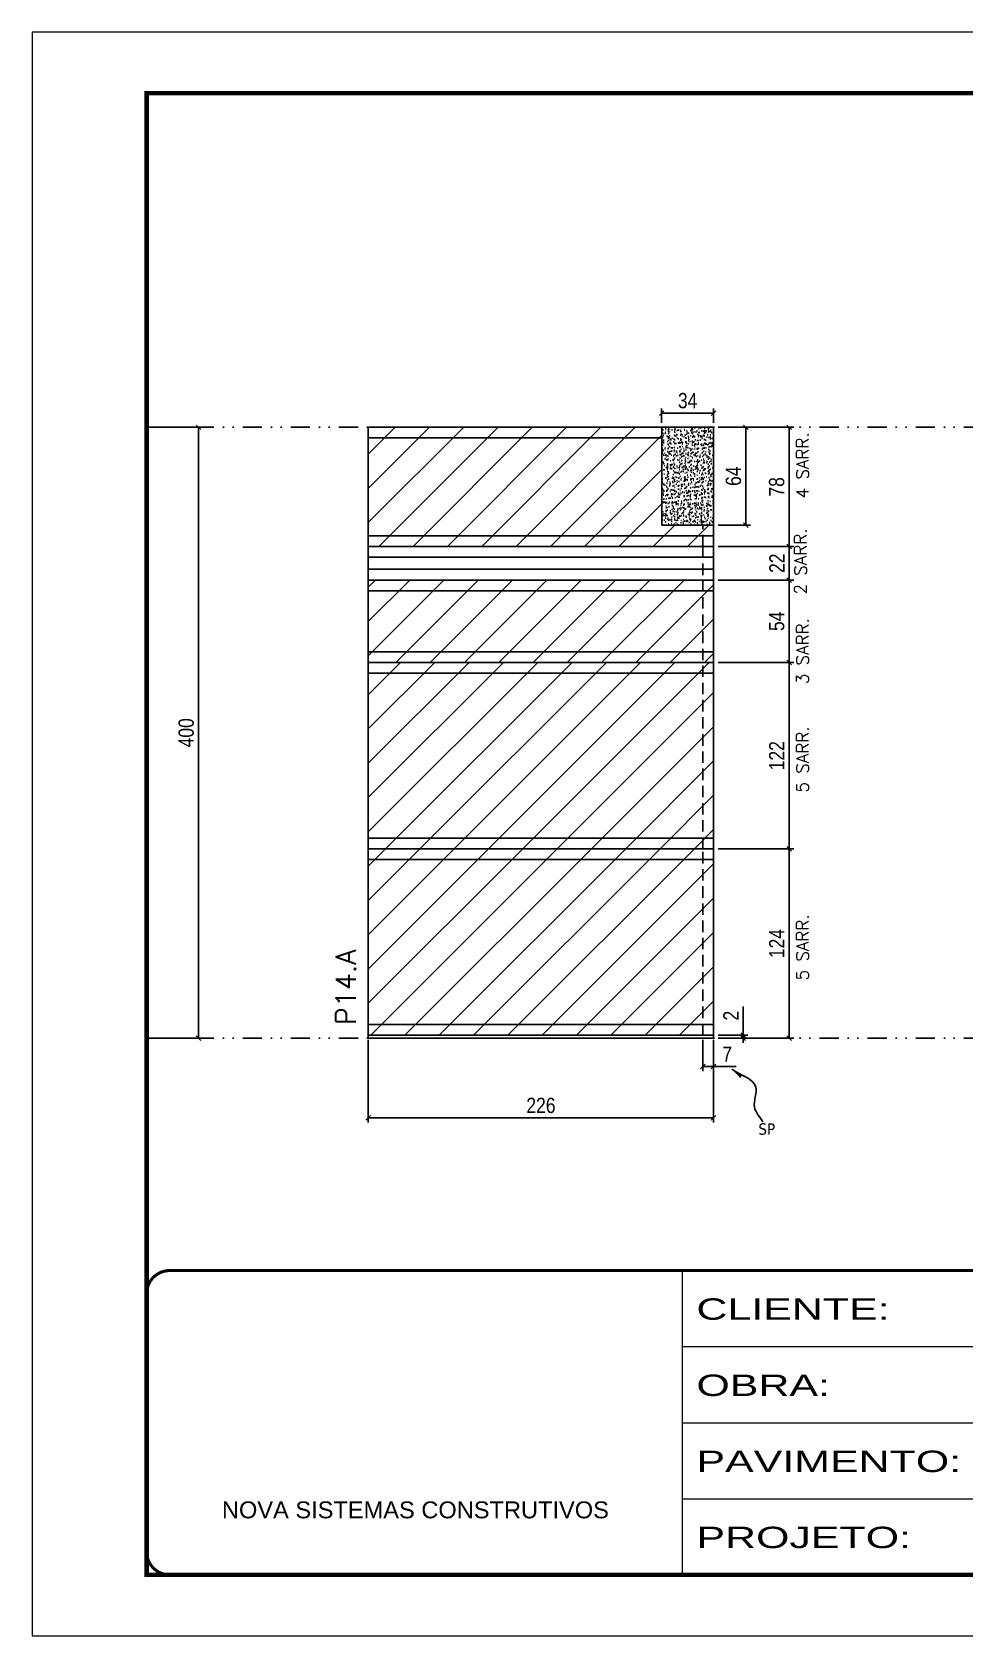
# Model space of a CAD drawing. Extents: x 28748 to 35002, y 14885 to 43501.
# Drawn here: x 30347 to 30957, y 28668 to 29718 of the extents above; entities that cross this region are included whole.
import ezdxf

# ---------------------------------------------------------------- set-up
doc = ezdxf.new("R2010")
doc.units = 0
for name, pattern in [('CONTINUO', [0]), ('DASHED', [0.75, 0.5, -0.25]), ('DIVIDE2', [0.625, 0.25, -0.125, 0, -0.125, 0, -0.125]), ('HIDDEN', [0.375, 0.25, -0.125])]:
    doc.linetypes.add(name, pattern=pattern)
for name, color, linetype in [('COTA', 241, 'Continuous'), ('Nível', 160, 'Continuous'), ('Painéis', 200, 'Continuous'), ('Romaneio', 10, 'Continuous'), ('SARR_2.2x7', 40, 'Continuous'), ('Sarrafo de Pressão', 42, 'HIDDEN'), ('texto', 7, 'Continuous')]:
    doc.layers.add(name, color=color, linetype=linetype)
for name, color, linetype, lineweight in [('Folhas', 255, 'Continuous', 9), ('Hachura', 251, 'Continuous', 9), ('SARRAFO DE PRESSAO', 251, 'DASHED', 9), ('Texto Seção', 7, 'Continuous', 15)]:
    doc.layers.add(name, color=color, linetype=linetype, lineweight=lineweight)
doc.styles.add('ARIAL', font='arial.ttf')
doc.styles.add('COTA TECNICA', font='techl___.ttf', dxfattribs={"height": 10})
doc.styles.add('COTA TECNICA-50', font='techl___.ttf', dxfattribs={"height": 10})
doc.styles.add('REGUA-120', font='ROMANS.shx', dxfattribs={"height": 15})
doc.styles.add('ROMANS', font='romans.shx')
doc.styles.get("Standard").update_dxf_attribs({"font": 'arial.ttf'})
doc.styles.add('Tecnologia', font='')
doc.styles.get('Tecnologia').set_extended_font_data('Forgotten Futurist')
doc.dimstyles.new('COTA PAINEL-50', dxfattribs={"dimtxt": 10, "dimasz": 3, "dimexe": 3, "dimexo": 3, "dimgap": 3, "dimtad": 1, "dimdec": 1, "dimzin": 12, "dimdsep": 46, "dimtxsty": 'COTA TECNICA-50', "dimblk1": 'OBLIQUE', "dimblk2": 'OBLIQUE', "dimsah": 1, "dimcen": 0.9, "dimclrd": 4, "dimclre": 4, "dimclrt": 240, "dimadec": 1, "dimazin": 3, "dimtfac": 1, "dimtdec": 1, "dimtmove": 0, "dimatfit": 3, "dimfxl": 1, "dimtolj": 1, "dimtzin": 12, "dimarcsym": 0})
doc.dimstyles.new('PAINEL', dxfattribs={"dimtxt": 10, "dimasz": 3, "dimexe": 3, "dimexo": 3, "dimgap": 3, "dimtad": 1, "dimdec": 1, "dimzin": 12, "dimdsep": 46, "dimtxsty": 'COTA TECNICA', "dimblk1": 'OBLIQUE', "dimblk2": 'OBLIQUE', "dimsah": 1, "dimcen": 0.9, "dimclrd": 4, "dimclre": 4, "dimclrt": 240, "dimadec": 1, "dimazin": 3, "dimtfac": 1, "dimtdec": 1, "dimtmove": 0, "dimatfit": 3, "dimfxl": 1, "dimtolj": 1, "dimtzin": 12, "dimarcsym": 0})
doc.dimstyles.get("Standard").update_dxf_attribs({"dimtxt": 0.18, "dimasz": 0.18, "dimexe": 0.18, "dimexo": 0.0625, "dimgap": 0.09, "dimtad": 0, "dimtih": 1, "dimtoh": 1, "dimdec": 4, "dimzin": 0, "dimdsep": 46, "dimtxsty": 'Standard', "dimcen": 0.09, "dimadec": 0, "dimazin": 0, "dimtfac": 1, "dimtdec": 4, "dimtofl": 0, "dimtmove": 0, "dimatfit": 3, "dimfxl": 1, "dimtolj": 1, "dimtzin": 0, "dimarcsym": 0})
pattern_1 = [(45, (-100272.658, -2076.637), (-11.2253202, 11.2253202), [])]

# ---------------------------------------------------------------- blocks, each defined once
blk = doc.blocks.new('9999999999')
at = {"color": 30, "linetype": 'CONTINUO'}
for p, q in [((98564.6, 34230.2), (98564.6, 34429.4)), ((98564.6, 34379.6), (99584, 34379.6)), ((98564.6, 34329.8), (99488, 34329.8)), ((98564.6, 34280), (99488, 34280))]:
    blk.add_line(p, q, dxfattribs=at)
at = {"color": 30, "linetype": 'CONTINUO', "const_width": 2}
blk.add_lwpolyline([(99584, 34230.2), (99584, 34414.4, 0.414214), (99569, 34429.4), (98229, 34429.4, 0.414214), (98214, 34414.4), (98214, 34245.2, 0.414214), (98229, 34230.2), (99584, 34230.2)], format="xyb", dxfattribs=at)
at = {"layer": 'Folhas'}
blk.add_lwpolyline([(98139, 34190.2), (99624, 34190.2), (99624, 35240.2), (98139, 35240.2)], close=True, dxfattribs=at)
at = {"layer": 'Folhas', "color": 30, "const_width": 3}
blk.add_lwpolyline([(98214, 34230.2), (99584, 34230.2), (99584, 35200.2), (98214, 35200.2)], close=True, dxfattribs=at)
at = {"color": 7, "linetype": 'Continuous', "ltscale": 5, "style": 'ARIAL'}
blk.add_text('NOVA SISTEMAS CONSTRUTIVOS', height=11.059, dxfattribs=at).set_placement((98263.2, 34267.2))
at = {"layer": 'Folhas', "color": 7, "style": 'Tecnologia', "width": 1.5}
for s, p in [('CLIENTE:', (98573.7, 34397.2)), ('OBRA:', (98573.7, 34347.3)), ('PAVIMENTO:', (98573.7, 34297.5)), ('PROJETO:', (98573.7, 34247.7))]:
    blk.add_text(s, height=14, dxfattribs=at).set_placement(p)
blk = doc.blocks.new('_Oblique')
at = {"color": 0, "linetype": 'ByBlock', "lineweight": -2}
blk.add_line((-0.5, -0.5), (0.5, 0.5), dxfattribs=at)
blk = doc.blocks.new('*D1722')
at = {"layer": 'COTA', "color": 4, "linetype": 'ByBlock', "lineweight": -2, "transparency": 16777216}
for p, q in [((30424.8, 29459.1), (30458.8, 29459.1)), ((30455.8, 29459.1), (30455.8, 29059.1)), ((30424.8, 29059.1), (30458.8, 29059.1))]:
    blk.add_line(p, q, dxfattribs=at)
at = {"layer": 'Defpoints', "color": 0, "linetype": 'ByBlock', "transparency": 16777216}
for p in [(30421.8, 29459.1), (30421.8, 29059.1), (30455.8, 29059.1)]:
    blk.add_point(p, dxfattribs=at)
at = {"layer": 'COTA', "color": 4, "linetype": 'ByBlock', "lineweight": -2, "transparency": 16777216, "xscale": 3, "yscale": 3, "zscale": 3}
for p, rotation in [((30455.8, 29459.1), 90), ((30455.8, 29059.1), 270)]:
    blk.add_blockref('_Oblique', p, dxfattribs=dict(at, rotation=rotation))
at = {"layer": 'COTA', "color": 240, "linetype": 'ByBlock', "transparency": 16777216, "insert": (30447.7, 29259.1), "char_height": 10, "attachment_point": 5, "rotation": 90, "style": 'COTA TECNICA'}
blk.add_mtext('\\A1;400', dxfattribs=at)
blk = doc.blocks.new('*D869')
at = {"layer": 'COTA', "color": 4, "lineweight": -2, "transparency": 16777216}
for p, q in [((30566.8, 29058.1), (30566.8, 29004)), ((30792.8, 29058.1), (30792.8, 29004)), ((30792.8, 29007), (30566.8, 29007))]:
    blk.add_line(p, q, dxfattribs=at)
at = {"layer": 'Defpoints', "color": 0, "transparency": 16777216}
for p in [(30566.8, 29061.1), (30792.8, 29061.1), (30566.8, 29007)]:
    blk.add_point(p, dxfattribs=at)
at = {"layer": 'COTA', "color": 4, "lineweight": -2, "transparency": 16777216, "xscale": 3, "yscale": 3, "zscale": 3, "rotation": 180}
blk.add_blockref('_Oblique', (30566.8, 29007), dxfattribs=at)
at = {"layer": 'COTA', "color": 4, "lineweight": -2, "transparency": 16777216, "xscale": 3, "yscale": 3, "zscale": 3}
blk.add_blockref('_Oblique', (30792.8, 29007), dxfattribs=at)
at = {"layer": 'COTA', "color": 240, "transparency": 16777216, "insert": (30679.8, 29015.1), "char_height": 10, "attachment_point": 5, "style": 'COTA TECNICA'}
blk.add_mtext('\\A1;226', dxfattribs=at)
blk = doc.blocks.new('*D870')
at = {"layer": 'COTA', "color": 4, "lineweight": -2, "transparency": 16777216}
for p, q in [((30785.8, 29058.1), (30785.8, 29037.6)), ((30792.8, 29056.1), (30792.8, 29037.6)), ((30785.8, 29040.6), (30792.8, 29040.6)), ((30792.8, 29040.6), (30807.5, 29040.6))]:
    blk.add_line(p, q, dxfattribs=at)
at = {"layer": 'Defpoints', "color": 0, "transparency": 16777216}
for p in [(30785.8, 29061.1), (30792.8, 29059.1), (30792.8, 29040.6)]:
    blk.add_point(p, dxfattribs=at)
at = {"layer": 'COTA', "color": 4, "lineweight": -2, "transparency": 16777216, "xscale": 3, "yscale": 3, "zscale": 3, "rotation": 180}
blk.add_blockref('_Oblique', (30785.8, 29040.6), dxfattribs=at)
at = {"layer": 'COTA', "color": 4, "lineweight": -2, "transparency": 16777216, "xscale": 3, "yscale": 3, "zscale": 3}
blk.add_blockref('_Oblique', (30792.8, 29040.6), dxfattribs=at)
at = {"layer": 'COTA', "color": 240, "transparency": 16777216, "insert": (30801.7, 29048.7), "char_height": 10, "attachment_point": 5, "style": 'COTA TECNICA-50'}
blk.add_mtext('\\A1;7', dxfattribs=at)
blk = doc.blocks.new('*D871')
at = {"layer": 'Defpoints', "color": 0, "linetype": 'ByBlock', "transparency": 16777216}
for p in [(30792.8, 29183.1), (30842.2, 29183.1), (30792.8, 29059.1)]:
    blk.add_point(p, dxfattribs=at)
at = {"layer": 'Romaneio', "color": 4, "linetype": 'ByBlock', "lineweight": -2, "transparency": 16777216}
for p, q in [((30795.8, 29183.1), (30845.2, 29183.1)), ((30842.2, 29059.1), (30842.2, 29183.1)), ((30795.8, 29059.1), (30845.2, 29059.1))]:
    blk.add_line(p, q, dxfattribs=at)
at = {"layer": 'Romaneio', "color": 4, "linetype": 'ByBlock', "lineweight": -2, "transparency": 16777216, "xscale": 3, "yscale": 3, "zscale": 3}
for p, rotation in [((30842.2, 29183.1), 90), ((30842.2, 29059.1), 270)]:
    blk.add_blockref('_Oblique', p, dxfattribs=dict(at, rotation=rotation))
at = {"layer": 'Romaneio', "color": 240, "linetype": 'ByBlock', "transparency": 16777216, "insert": (30834.1, 29121.1), "char_height": 10, "attachment_point": 5, "rotation": 90, "style": 'COTA TECNICA'}
blk.add_mtext('\\A1;124', dxfattribs=at)
blk = doc.blocks.new('*D872')
at = {"layer": 'COTA', "color": 4, "lineweight": -2, "transparency": 16777216}
for p, q in [((30812.1, 29061.1), (30812.1, 29079.9)), ((30795.8, 29061.1), (30815.1, 29061.1)), ((30795.8, 29059.1), (30815.1, 29059.1)), ((30812.1, 29059.1), (30812.1, 29061.1)), ((30812.1, 29059.1), (30812.1, 29056.1))]:
    blk.add_line(p, q, dxfattribs=at)
at = {"layer": 'Defpoints', "color": 0, "transparency": 16777216}
for p in [(30792.8, 29061.1), (30792.8, 29059.1), (30812.1, 29059.1)]:
    blk.add_point(p, dxfattribs=at)
at = {"layer": 'COTA', "color": 4, "lineweight": -2, "transparency": 16777216, "xscale": 3, "yscale": 3, "zscale": 3}
for p, rotation in [((30812.1, 29061.1), 270), ((30812.1, 29059.1), 90)]:
    blk.add_blockref('_Oblique', p, dxfattribs=dict(at, rotation=rotation))
at = {"layer": 'COTA', "color": 240, "transparency": 16777216, "insert": (30804.1, 29073.9), "char_height": 10, "attachment_point": 5, "rotation": 90, "style": 'COTA TECNICA-50'}
blk.add_mtext('\\A1;2', dxfattribs=at)
blk = doc.blocks.new('*D873')
at = {"layer": 'COTA', "color": 4, "linetype": 'ByBlock', "lineweight": -2, "transparency": 16777216}
for p, q in [((30795.8, 29459.1), (30845.2, 29459.1)), ((30842.2, 29459.1), (30842.2, 29381.1)), ((30795.8, 29381.1), (30845.2, 29381.1))]:
    blk.add_line(p, q, dxfattribs=at)
at = {"layer": 'Defpoints', "color": 0, "linetype": 'ByBlock', "transparency": 16777216}
for p in [(30792.8, 29459.1), (30792.8, 29381.1), (30842.2, 29381.1)]:
    blk.add_point(p, dxfattribs=at)
at = {"layer": 'COTA', "color": 4, "linetype": 'ByBlock', "lineweight": -2, "transparency": 16777216, "xscale": 3, "yscale": 3, "zscale": 3}
for p, rotation in [((30842.2, 29459.1), 90), ((30842.2, 29381.1), 270)]:
    blk.add_blockref('_Oblique', p, dxfattribs=dict(at, rotation=rotation))
at = {"layer": 'COTA', "color": 240, "linetype": 'ByBlock', "transparency": 16777216, "insert": (30834.1, 29420.1), "char_height": 10, "attachment_point": 5, "rotation": 90, "style": 'COTA TECNICA'}
blk.add_mtext('\\A1;78', dxfattribs=at)
blk = doc.blocks.new('*D1723')
at = {"layer": 'COTA', "color": 4, "linetype": 'ByBlock', "lineweight": -2, "transparency": 16777216}
for p, q in [((30795.8, 29305.1), (30845.2, 29305.1)), ((30842.2, 29305.1), (30842.2, 29183.1)), ((30795.8, 29183.1), (30845.2, 29183.1))]:
    blk.add_line(p, q, dxfattribs=at)
at = {"layer": 'Defpoints', "color": 0, "linetype": 'ByBlock', "transparency": 16777216}
for p in [(30792.8, 29305.1), (30792.8, 29183.1), (30842.2, 29183.1)]:
    blk.add_point(p, dxfattribs=at)
at = {"layer": 'COTA', "color": 4, "linetype": 'ByBlock', "lineweight": -2, "transparency": 16777216, "xscale": 3, "yscale": 3, "zscale": 3}
for p, rotation in [((30842.2, 29305.1), 90), ((30842.2, 29183.1), 270)]:
    blk.add_blockref('_Oblique', p, dxfattribs=dict(at, rotation=rotation))
at = {"layer": 'COTA', "color": 240, "linetype": 'ByBlock', "transparency": 16777216, "insert": (30834.1, 29244.1), "char_height": 10, "attachment_point": 5, "rotation": 90, "style": 'COTA TECNICA'}
blk.add_mtext('\\A1;122', dxfattribs=at)
blk = doc.blocks.new('*D1724')
at = {"layer": 'COTA', "color": 4, "linetype": 'ByBlock', "lineweight": -2, "transparency": 16777216}
for p, q in [((30758.8, 29462.1), (30758.8, 29471.3)), ((30758.8, 29468.3), (30792.8, 29468.3)), ((30792.8, 29462.1), (30792.8, 29471.3))]:
    blk.add_line(p, q, dxfattribs=at)
at = {"layer": 'Defpoints', "color": 0, "linetype": 'ByBlock', "transparency": 16777216}
for p in [(30792.8, 29468.3), (30758.8, 29459.1), (30792.8, 29459.1)]:
    blk.add_point(p, dxfattribs=at)
at = {"layer": 'COTA', "color": 4, "linetype": 'ByBlock', "lineweight": -2, "transparency": 16777216, "xscale": 3, "yscale": 3, "zscale": 3, "rotation": 180}
blk.add_blockref('_Oblique', (30758.8, 29468.3), dxfattribs=at)
at = {"layer": 'COTA', "color": 4, "linetype": 'ByBlock', "lineweight": -2, "transparency": 16777216, "xscale": 3, "yscale": 3, "zscale": 3}
blk.add_blockref('_Oblique', (30792.8, 29468.3), dxfattribs=at)
at = {"layer": 'COTA', "color": 240, "linetype": 'ByBlock', "transparency": 16777216, "insert": (30775.8, 29476.5), "char_height": 10, "attachment_point": 5, "style": 'COTA TECNICA'}
blk.add_mtext('\\A1;34', dxfattribs=at)
blk = doc.blocks.new('*D1801')
at = {"layer": 'COTA', "color": 4, "linetype": 'ByBlock', "lineweight": -2, "transparency": 16777216}
for p, q in [((30795.8, 29459.1), (30816.9, 29459.1)), ((30813.9, 29459.1), (30813.9, 29395.1)), ((30795.8, 29395.1), (30816.9, 29395.1))]:
    blk.add_line(p, q, dxfattribs=at)
at = {"layer": 'Defpoints', "color": 0, "linetype": 'ByBlock', "transparency": 16777216}
for p in [(30792.8, 29459.1), (30792.8, 29395.1), (30813.9, 29395.1)]:
    blk.add_point(p, dxfattribs=at)
at = {"layer": 'COTA', "color": 4, "linetype": 'ByBlock', "lineweight": -2, "transparency": 16777216, "xscale": 3, "yscale": 3, "zscale": 3}
for p, rotation in [((30813.9, 29459.1), 90), ((30813.9, 29395.1), 270)]:
    blk.add_blockref('_Oblique', p, dxfattribs=dict(at, rotation=rotation))
at = {"layer": 'COTA', "color": 240, "linetype": 'ByBlock', "transparency": 16777216, "insert": (30805.8, 29427.1), "char_height": 10, "attachment_point": 5, "rotation": 90, "style": 'COTA TECNICA'}
blk.add_mtext('\\A1;64', dxfattribs=at)
blk = doc.blocks.new('*D2308')
at = {"layer": 'COTA', "color": 4, "lineweight": -2, "transparency": 16777216}
for p, q in [((30795.8, 29359.1), (30845.2, 29359.1)), ((30842.2, 29305.1), (30842.2, 29359.1)), ((30795.8, 29305.1), (30845.2, 29305.1))]:
    blk.add_line(p, q, dxfattribs=at)
at = {"layer": 'Defpoints', "color": 0, "transparency": 16777216}
for p in [(30792.8, 29359.1), (30842.2, 29359.1), (30792.8, 29305.1)]:
    blk.add_point(p, dxfattribs=at)
at = {"layer": 'COTA', "color": 4, "lineweight": -2, "transparency": 16777216, "xscale": 3, "yscale": 3, "zscale": 3}
for p, rotation in [((30842.2, 29359.1), 90), ((30842.2, 29305.1), 270)]:
    blk.add_blockref('_Oblique', p, dxfattribs=dict(at, rotation=rotation))
at = {"layer": 'COTA', "color": 240, "transparency": 16777216, "insert": (30834.1, 29332.1), "char_height": 10, "attachment_point": 5, "rotation": 90, "style": 'COTA TECNICA'}
blk.add_mtext('\\A1;54', dxfattribs=at)
blk = doc.blocks.new('*D2464')
at = {"layer": 'COTA', "color": 4, "lineweight": -2, "transparency": 16777216}
for p, q in [((30795.8, 29381.1), (30845.2, 29381.1)), ((30842.2, 29381.1), (30842.2, 29359.1)), ((30795.8, 29359.1), (30845.2, 29359.1))]:
    blk.add_line(p, q, dxfattribs=at)
at = {"layer": 'Defpoints', "color": 0, "transparency": 16777216}
for p in [(30792.8, 29381.1), (30792.8, 29359.1), (30842.2, 29359.1)]:
    blk.add_point(p, dxfattribs=at)
at = {"layer": 'COTA', "color": 4, "lineweight": -2, "transparency": 16777216, "xscale": 3, "yscale": 3, "zscale": 3}
for p, rotation in [((30842.2, 29381.1), 90), ((30842.2, 29359.1), 270)]:
    blk.add_blockref('_Oblique', p, dxfattribs=dict(at, rotation=rotation))
at = {"layer": 'COTA', "color": 240, "transparency": 16777216, "insert": (30834.2, 29370.1), "char_height": 10, "attachment_point": 5, "rotation": 90, "style": 'COTA TECNICA'}
blk.add_mtext('\\A1;22', dxfattribs=at)

msp = doc.modelspace()

# ---------------------------------------------------------------- hatches: boundary and pattern name
at = {"layer": 'COTA', "linetype": 'ByBlock'}
h = msp.add_hatch(dxfattribs=at)
h.set_pattern_fill('AR-CONC', color=256, scale=0.03)
h.set_pattern_definition([(50, (-101857.658, -864.0617), (5.46554007, -0.47817257), [0.5715, -6.2865]), (355, (-101857.658, -864.0617), (-1.05730264, 5.73170536), [0.4572, -5.02921753]), (100.4514447, (-101857.2025, -864.1015), (4.40823741, 5.25353256), [0.48570026, -5.34270734]), (46.1842, (-101857.658, -862.5377), (8.13237123, -1.26126984), [0.85725, -9.42975]), (96.6355576, (-101856.98, -862.643), (7.122124, 7.42278374), [0.7285507, -8.01406824]), (351.184151, (-101857.658, -862.538), (7.122124, 7.42278374), [0.685799, -7.54379196]), (21, (-101856.896, -862.9187), (4.54843174, -3.06795595), [0.5715, -6.2865]), (326, (-101856.896, -862.9187), (1.85406085, 5.52563898), [0.4572, -5.0292]), (71.451445, (-101856.517, -863.1743), (6.40249258, 2.45768307), [0.48570026, -5.34269813]), (37.5, (-101857.658, -864.0617), (0.092658098, 2.536651166), [0, -4.96824, 0, -5.1054, 0, -5.04825]), (7.5, (-101857.658, -864.0617), (2.004589875, 3.005417245), [0, -2.91084, 0, -4.85394, 0, -1.92405]), (327.5, (-101859.3572, -864.0617), (4.067717855, -0.17186232), [0, -1.905, 0, -5.9436, 0, -7.8867]), (317.5, (-101860.1192, -864.0617), (4.44387544, 0.76279473), [0, -2.4765, 0, -3.94716, 0, -5.6007])])
h.paths.add_polyline_path([(30792.81, 29459.13), (30758.81, 29459.13), (30758.81, 29395.13), (30792.81, 29395.13)])
at = {"layer": 'Hachura', "linetype": 'ByBlock'}
h = msp.add_hatch(dxfattribs=at)
h.set_pattern_fill('ANSI31', color=256, scale=5)
h.set_pattern_definition([(45, (26646.058, 30459.966), (-11.22532, 11.22532), [])])
h.paths.add_polyline_path([(30566.81, 29459.13), (30566.81, 29381.13), (30792.81, 29381.13), (30792.81, 29395.13), (30758.81, 29395.13), (30758.81, 29459.13)])
at = {"layer": 'Hachura'}
h = msp.add_hatch(dxfattribs=at)
h.set_pattern_fill('ANSI31', color=256, scale=5)
h.paths.add_polyline_path([(30792.81, 29359.13), (30566.81, 29359.13), (30566.81, 29305.13), (30792.81, 29305.13)])
at = {"layer": 'Hachura', "linetype": 'ByBlock'}
h = msp.add_hatch(dxfattribs=at)
h.set_pattern_fill('ANSI31', color=256, scale=5)
h.set_pattern_definition(pattern_1)
h.paths.add_polyline_path([(30792.81, 29183.13), (30792.81, 29305.13), (30566.81, 29305.13), (30566.81, 29183.13)])
h = msp.add_hatch(dxfattribs=at)
h.set_pattern_fill('ANSI31', color=256, scale=5)
h.set_pattern_definition(pattern_1)
h.paths.add_polyline_path([(30566.81, 29183.13), (30566.81, 29061.13), (30792.81, 29061.13), (30792.81, 29183.13)])

# ---------------------------------------------------------------- linework, layer by layer
at = {"layer": 'COTA', "linetype": 'ByBlock'}
for p, q in [((30758.81, 29459.13), (30792.81, 29459.13)), ((30792.81, 29459.13), (30792.81, 29395.13))]:
    msp.add_line(p, q, dxfattribs=at)
at = {"layer": 'Nível', "color": 4, "linetype": 'DIVIDE2', "ltscale": 50}
for p, q in [((30421.84, 29459.13), (31791.84, 29459.13)), ((30421.84, 29059.13), (31791.84, 29059.13))]:
    msp.add_line(p, q, dxfattribs=at)
at = {"layer": 'Painéis', "linetype": 'ByBlock'}
for p, q in [((30566.81, 29459.13), (30566.81, 29381.13)), ((30566.81, 29459.13), (30758.81, 29459.13)), ((30758.81, 29459.13), (30758.81, 29395.13)), ((30758.81, 29395.13), (30792.81, 29395.13)), ((30792.81, 29395.13), (30792.81, 29381.13)), ((30792.81, 29381.13), (30566.81, 29381.13)), ((30566.81, 29305.13), (30566.81, 29059.13)), ((30792.81, 29305.13), (30792.81, 29059.13)), ((30792.81, 29183.13), (30566.81, 29183.13)), ((30792.81, 29061.13), (30566.81, 29061.13)), ((30792.81, 29059.13), (30566.81, 29059.13))]:
    msp.add_line(p, q, dxfattribs=at)
at = {"layer": 'Painéis'}
for p, q in [((30566.81, 29381.13), (30792.81, 29381.13)), ((30566.81, 29381.13), (30792.81, 29381.13)), ((30566.81, 29381.13), (30566.81, 29359.13)), ((30792.81, 29359.13), (30792.81, 29381.13)), ((30566.81, 29305.13), (30566.81, 29359.13)), ((30566.81, 29359.13), (30792.81, 29359.13)), ((30792.81, 29359.13), (30792.81, 29305.13)), ((30792.81, 29305.13), (30566.81, 29305.13))]:
    msp.add_line(p, q, dxfattribs=at)
at = {"layer": 'SARR_2.2x7'}
for p, q in [((30566.81, 29452.13), (30758.81, 29452.13)), ((30792.81, 29388.13), (30566.81, 29388.13)), ((30566.81, 29374.13), (30792.81, 29374.13)), ((30566.81, 29366.13), (30792.81, 29366.13)), ((30566.81, 29352.13), (30792.81, 29352.13)), ((30792.81, 29312.13), (30566.81, 29312.13)), ((30792.81, 29298.13), (30566.81, 29298.13)), ((30792.81, 29190.13), (30566.81, 29190.13)), ((30792.81, 29176.13), (30566.81, 29176.13)), ((30792.81, 29068.13), (30566.81, 29068.13))]:
    msp.add_line(p, q, dxfattribs=at)
at = {"layer": 'Sarrafo de Pressão', "ltscale": 30}
for p, q in [((30785.81, 29381.13), (30785.81, 29395.13)), ((30785.81, 29381.13), (30785.81, 29359.13)), ((30785.81, 29359.13), (30785.81, 29305.13)), ((30785.81, 29183.13), (30785.81, 29305.13)), ((30785.81, 29061.13), (30785.81, 29183.13))]:
    msp.add_line(p, q, dxfattribs=at)

# ---------------------------------------------------------------- block references
at = {"layer": 'SARRAFO DE PRESSAO', "color": 6, "linetype": 'ByBlock'}
msp.add_blockref('9999999999', (-67792.14, -5522.36), dxfattribs=at)

# ---------------------------------------------------------------- texts
at = {"layer": 'texto', "color": 0, "insert": (30827.59, 28999.64), "char_height": 7.5, "attachment_point": 5}
msp.add_mtext('{\\fTahoma|b0|i0|c0|p34;\\C4;SP}', dxfattribs=at)
at = {"layer": 'Texto Seção', "linetype": 'Continuous', "style": 'ROMANS'}
for s, p in [('4 SARR.', (30854.96, 29412.64)), ('2 SARR.', (30853.66, 29349.65)), ('3 SARR.', (30854.96, 29290.95)), ('5 SARR.', (30854.96, 29220.04)), ('5 SARR.', (30854.96, 29097.04))]:
    msp.add_text(s, height=8, rotation=90, dxfattribs=at).set_placement(p)
at = {"layer": 'Texto Seção', "style": 'REGUA-120'}
msp.add_text('P14.A', height=13, rotation=90, dxfattribs=at).set_placement((30558.59, 29067.76))

# ---------------------------------------------------------------- dimensions: what is measured, and where the dimension line sits
at = {"layer": 'COTA', "linetype": 'ByBlock'}
dim = msp.add_linear_dim(base=(30792.81, 29468.26), p1=(30758.81, 29459.13), p2=(30792.81, 29459.13), dimstyle='PAINEL', dxfattribs=at)
dim.commit()
dim.dimension.update_dxf_attribs({"geometry": '*D1724', "text_midpoint": (30775.81, 29468.26), "dimtype": 160})
for base, p1, p2, picture, middle in [((30455.84, 29059.13), (30421.84, 29459.13), (30421.84, 29059.13), '*D1722', (30447.74, 29259.13)), ((30842.18, 29381.13), (30792.81, 29459.13), (30792.81, 29381.13), '*D873', (30834.08, 29420.13)), ((30813.91, 29395.13), (30792.81, 29459.13), (30792.81, 29395.13), '*D1801', (30805.8, 29427.13)), ((30842.18, 29183.13), (30792.81, 29305.13), (30792.81, 29183.13), '*D1723', (30834.12, 29244.13))]:
    dim = msp.add_linear_dim(base=base, p1=p1, p2=p2, angle=90, dimstyle='PAINEL', dxfattribs=at)
    dim.commit()
    dim.dimension.update_dxf_attribs({"geometry": picture, "text_midpoint": middle})
at = {"layer": 'COTA'}
for base, p1, p2, dimstyle, picture, middle in [((30842.18, 29359.13), (30792.81, 29381.13), (30792.81, 29359.13), 'PAINEL', '*D2464', (30842.18, 29370.13)), ((30812.07, 29059.13), (30792.81, 29061.13), (30792.81, 29059.13), 'COTA PAINEL-50', '*D872', (30812.07, 29073.87))]:
    dim = msp.add_linear_dim(base=base, p1=p1, p2=p2, angle=90, dimstyle=dimstyle, dxfattribs=at)
    dim.commit()
    dim.dimension.update_dxf_attribs({"geometry": picture, "text_midpoint": middle, "dimtype": 160})
dim = msp.add_linear_dim(base=(30842.18, 29359.13), p1=(30792.81, 29305.13), p2=(30792.81, 29359.13), angle=90, dimstyle='PAINEL', dxfattribs=at)
dim.commit()
dim.dimension.update_dxf_attribs({"geometry": '*D2308', "text_midpoint": (30834.07, 29332.13)})
dim = msp.add_linear_dim(base=(30566.81, 29006.95), p1=(30792.81, 29061.13), p2=(30566.81, 29061.13), angle=180, dimstyle='PAINEL', override={"dimarcsym": 2}, dxfattribs=at)
dim.commit()
dim.dimension.update_dxf_attribs({"geometry": '*D869', "text_midpoint": (30679.81, 29015.05)})
dim = msp.add_linear_dim(base=(30792.81, 29040.62), p1=(30785.81, 29061.13), p2=(30792.81, 29059.13), dimstyle='COTA PAINEL-50', dxfattribs=at)
dim.commit()
dim.dimension.update_dxf_attribs({"geometry": '*D870', "text_midpoint": (30801.68, 29048.69)})
at = {"layer": 'Romaneio', "linetype": 'ByBlock'}
dim = msp.add_aligned_dim(p1=(30792.81, 29059.13), p2=(30792.81, 29183.13), distance=-49.37, dimstyle='PAINEL', dxfattribs=at)
dim.commit()
dim.dimension.update_dxf_attribs({"geometry": '*D871', "text_midpoint": (30834.1, 29121.13)})

# ---------------------------------------------------------------- leaders
at = {"layer": 'COTA', "path_type": 1}
msp.add_leader([(30804.64, 29038.95), (30820.42, 29027.11), (30819.5, 29014.1), (30825.05, 29004.32)], dimstyle='Standard', override={"dimasz": 8}, dxfattribs=at)

doc.saveas('drawing.dxf')
